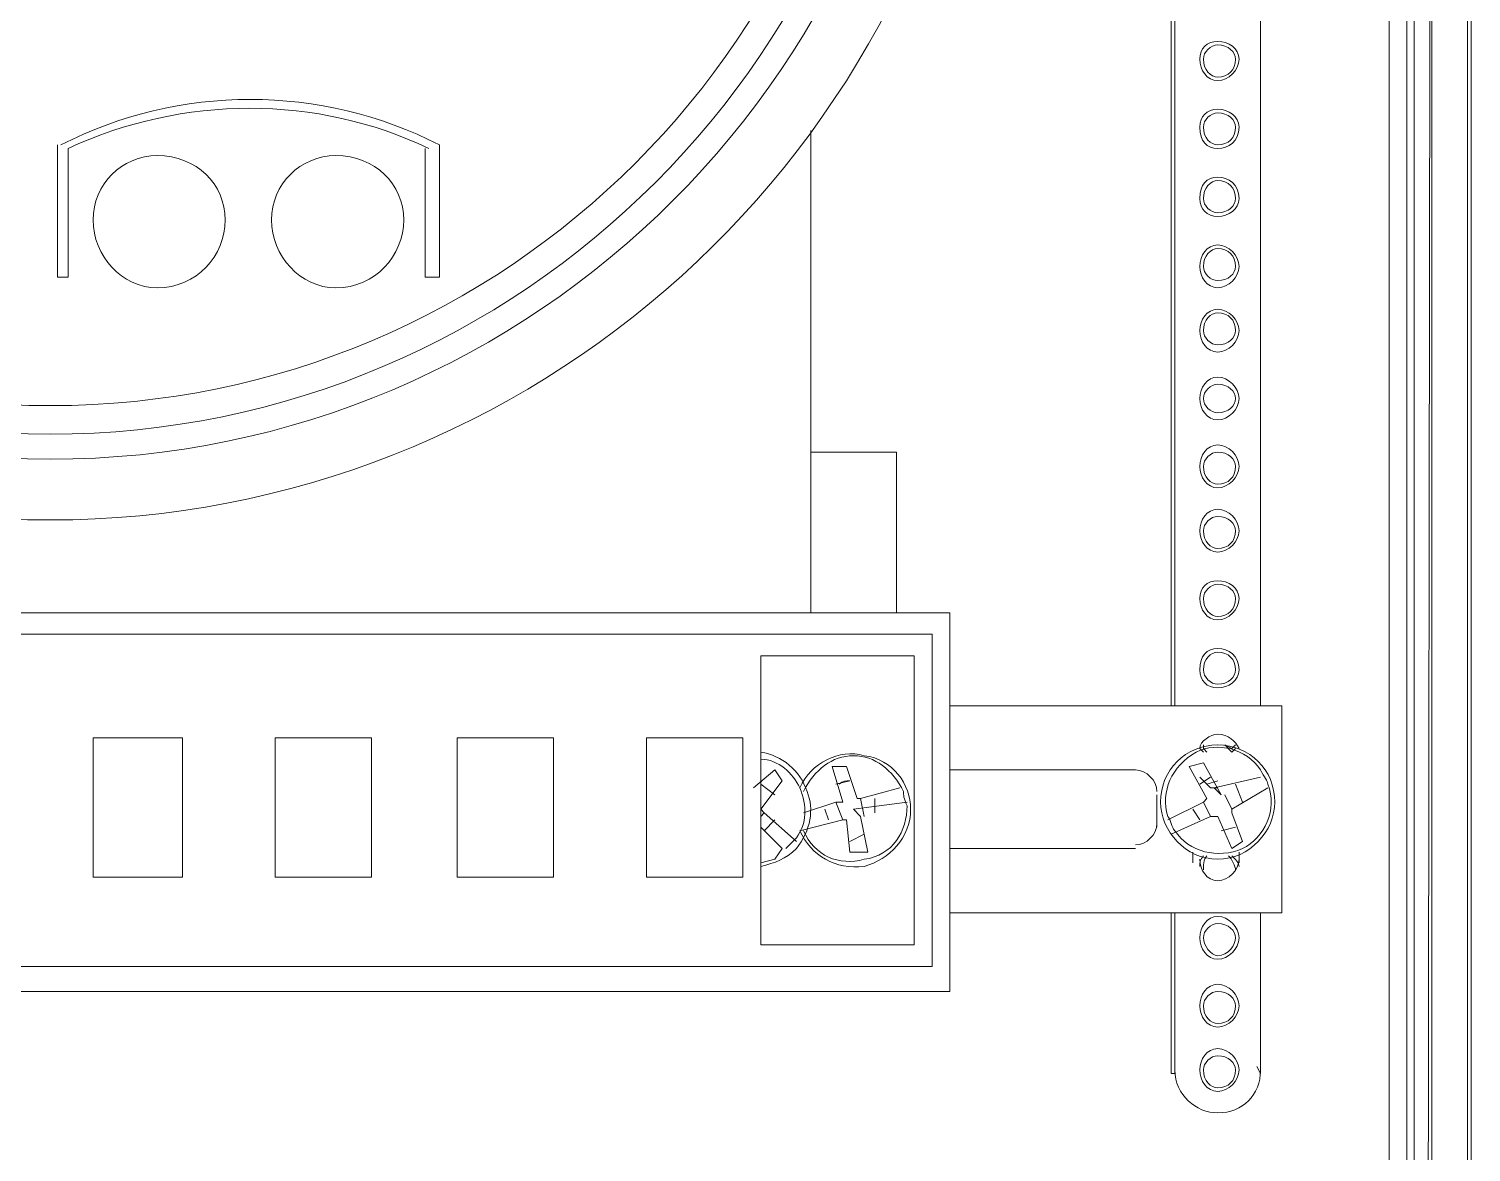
# Model space of a CAD drawing. Header units: metres. Extents: x 2999 to 3164, y 1641 to 1678.
# Drawn here: x 3003.547 to 3004.174, y 1651.339 to 1651.827 of the extents above; entities that cross this region are included whole.
import ezdxf

# ---------------------------------------------------------------- set-up
doc = ezdxf.new("R2010")
doc.units = ezdxf.units.M

msp = doc.modelspace()

# ---------------------------------------------------------------- linework, layer by layer
at = {"color": 7, "linetype": 'Continuous', "lineweight": 20, "true_color": 0x000007}
for points in [[(3004.13874, 1650.87005), (3004.13874, 1652.59271), (3004.13874, 1652.59271)], [(3004.14961, 1652.45925), (3004.1465, 1652.46235), (3004.14961, 1652.59737), (3004.1465, 1652.59271), (3004.1465, 1650.87005)], [(3004.17288, 1652.5834), (3004.17288, 1650.15771), (3004.17288, 1650.15771)], [(3004.17444, 1652.57564), (3004.17444, 1650.15616), (3004.17444, 1650.15616)], [(3004.15736, 1650.21979), (3004.15426, 1650.22134), (3004.15736, 1652.46546), (3004.15426, 1652.46856)], [(3004.15736, 1650.21979), (3004.15736, 1652.46546), (3004.14961, 1652.45925), (3004.14961, 1650.21979)], [(3004.04407, 1652.19231), (3004.04407, 1651.53273), (3004.04407, 1651.53273)], [(3004.04562, 1652.19231), (3004.04562, 1651.53273), (3004.04562, 1651.53273)], [(3004.08287, 1651.53273), (3004.08287, 1652.19231), (3004.08287, 1652.19231)], [(3004.08287, 1651.53273), (3004.08287, 1652.19231), (3004.08287, 1652.19231)], [(3003.88733, 1651.7826), (3003.88733, 1651.57309), (3003.88733, 1651.57309)], [(3003.56452, 1651.77484), (3003.56452, 1651.71897), (3003.55987, 1651.71897), (3003.55987, 1651.77639)], [(3003.72592, 1651.77639), (3003.72592, 1651.71897), (3003.71972, 1651.71897)], [(3003.71972, 1651.71897), (3003.71972, 1651.77484), (3003.71972, 1651.77484)], [(3003.88733, 1651.64292), (3003.92457, 1651.64292), (3003.92457, 1651.57309)], [(3003.15946, 1651.57309), (3003.94785, 1651.57309), (3003.94785, 1651.57309)], [(3003.94785, 1651.57309), (3003.94785, 1651.40858), (3003.94785, 1651.40858)], [(3003.94009, 1651.56377), (3003.17033, 1651.56377), (3003.17033, 1651.56377)], [(3003.94009, 1651.41944), (3003.94009, 1651.56377), (3003.94009, 1651.56377)], [(3003.8656, 1651.42875), (3003.8656, 1651.55446), (3003.8656, 1651.55446)], [(3003.8656, 1651.55446), (3003.93233, 1651.55446), (3003.93233, 1651.55446)], [(3003.93233, 1651.55446), (3003.93233, 1651.42875), (3003.93233, 1651.42875)], [(3004.09218, 1651.53273), (3003.94785, 1651.53273), (3003.94785, 1651.53273)], [(3004.09218, 1651.44272), (3004.09218, 1651.53273), (3004.09218, 1651.53273)], [(3003.57538, 1651.45824), (3003.57538, 1651.51877), (3003.57538, 1651.51877)], [(3003.57538, 1651.51877), (3003.61418, 1651.51877), (3003.61418, 1651.51877)], [(3003.61418, 1651.51877), (3003.61418, 1651.45824), (3003.61418, 1651.45824)], [(3003.65453, 1651.45824), (3003.65453, 1651.51877), (3003.65453, 1651.51877)], [(3003.65453, 1651.51877), (3003.69644, 1651.51877), (3003.69644, 1651.51877)], [(3003.69644, 1651.51877), (3003.69644, 1651.45824), (3003.69644, 1651.45824)], [(3003.77559, 1651.45824), (3003.73368, 1651.45824), (3003.73368, 1651.51877), (3003.77559, 1651.51877)], [(3003.77559, 1651.51877), (3003.77559, 1651.45824), (3003.77559, 1651.45824)], [(3003.81594, 1651.45824), (3003.81594, 1651.51877), (3003.85784, 1651.51877)], [(3003.85784, 1651.51877), (3003.85784, 1651.45824), (3003.85784, 1651.45824)], [(3004.05804, 1651.51566), (3004.05804, 1651.51411), (3004.05959, 1651.51256)], [(3004.07201, 1651.51411), (3004.07046, 1651.51256), (3004.06735, 1651.51566), (3004.07046, 1651.51411), (3004.07201, 1651.51566)], [(3004.04252, 1651.48307), (3004.05804, 1651.49083), (3004.05959, 1651.49238), (3004.05183, 1651.50635), (3004.05804, 1651.5079), (3004.0658, 1651.49394), (3004.0627, 1651.49704), (3004.08287, 1651.5017)], [(3004.05649, 1651.51411), (3004.05804, 1651.51256), (3004.05804, 1651.51256)], [(3003.86249, 1651.49704), (3003.87181, 1651.5048), (3003.87491, 1651.50014), (3003.8656, 1651.48773), (3003.86715, 1651.48618), (3003.88112, 1651.47376)], [(3003.92612, 1651.49704), (3003.90905, 1651.49238), (3003.9075, 1651.49238), (3003.90285, 1651.50635), (3003.89664, 1651.50635), (3003.90129, 1651.49083), (3003.89819, 1651.49083), (3003.88422, 1651.48618)], [(3004.02855, 1651.5048), (3003.94785, 1651.5048), (3003.94785, 1651.5048)], [(3004.06114, 1651.5017), (3004.05649, 1651.49859), (3004.05649, 1651.49859)], [(3004.05959, 1651.49859), (3004.05649, 1651.5017), (3004.05649, 1651.5017)], [(3003.87181, 1651.49394), (3003.8656, 1651.49859), (3003.8656, 1651.49859)], [(3003.9044, 1651.50014), (3003.89819, 1651.49859), (3003.89819, 1651.49859)], [(3004.06425, 1651.50014), (3004.05959, 1651.49859), (3004.05959, 1651.49859)], [(3004.06425, 1651.49704), (3004.06114, 1651.49704), (3004.05959, 1651.49859), (3004.06425, 1651.50014)], [(3004.06114, 1651.48462), (3004.06425, 1651.48462), (3004.07046, 1651.47066), (3004.07511, 1651.47376), (3004.07046, 1651.48618), (3004.07046, 1651.48773), (3004.08598, 1651.49704)], [(3004.07201, 1651.49859), (3004.07511, 1651.49083), (3004.07511, 1651.49083)], [(3003.89819, 1651.49083), (3003.90129, 1651.48307), (3003.90129, 1651.48307)], [(3003.91216, 1651.46911), (3003.90905, 1651.48462), (3003.90595, 1651.48773), (3003.92923, 1651.49083)], [(3003.91061, 1651.48462), (3003.90905, 1651.49238), (3003.90905, 1651.49238)], [(3003.91526, 1651.49238), (3003.91526, 1651.48618), (3003.91526, 1651.48618)], [(3004.03786, 1651.47997), (3004.03786, 1651.49394), (3004.03786, 1651.49394)], [(3004.05804, 1651.49083), (3004.06114, 1651.48462), (3004.06114, 1651.48462)], [(3004.07046, 1651.48773), (3004.06735, 1651.49394), (3004.06735, 1651.49394)], [(3003.8656, 1651.48462), (3003.86715, 1651.48618), (3003.86715, 1651.48618)], [(3003.87181, 1651.48307), (3003.86715, 1651.47842), (3003.86715, 1651.47842)], [(3003.91216, 1651.46911), (3003.9044, 1651.46911), (3003.90285, 1651.48307), (3003.90129, 1651.48307), (3003.88267, 1651.47842)], [(3003.89509, 1651.48307), (3003.89353, 1651.48773), (3003.89353, 1651.48773)], [(3004.04407, 1651.47686), (3004.06114, 1651.48462), (3004.06114, 1651.48462)], [(3004.05649, 1651.48307), (3004.05338, 1651.48773), (3004.05338, 1651.48773)], [(3003.8656, 1651.47997), (3003.87491, 1651.47066), (3003.87491, 1651.47066)], [(3003.9044, 1651.47376), (3003.91061, 1651.47686), (3003.91061, 1651.47686)], [(3004.0658, 1651.47842), (3004.07201, 1651.47997), (3004.07201, 1651.47997)], [(3003.8656, 1651.46445), (3003.87181, 1651.466), (3003.87491, 1651.47066)], [(3003.94785, 1651.47066), (3004.02855, 1651.47066), (3004.02855, 1651.47066)], [(3004.05338, 1651.46911), (3004.05338, 1651.46445), (3004.05338, 1651.46445)], [(3004.07356, 1651.46445), (3004.07356, 1651.46911), (3004.07356, 1651.46911)], [(3003.61418, 1651.45824), (3003.57538, 1651.45824), (3003.57538, 1651.45824)], [(3003.69644, 1651.45824), (3003.65453, 1651.45824), (3003.65453, 1651.45824)], [(3003.85784, 1651.45824), (3003.81594, 1651.45824), (3003.81594, 1651.45824)], [(3003.94785, 1651.44272), (3004.09218, 1651.44272), (3004.09218, 1651.44272)], [(3004.04562, 1651.44272), (3004.04562, 1651.37288), (3004.04407, 1651.37288)], [(3004.04407, 1651.44272), (3004.04407, 1651.37288), (3004.04407, 1651.37288)], [(3004.08287, 1651.44272), (3004.08287, 1651.37288), (3004.08132, 1651.37599)], [(3004.08287, 1651.37288), (3004.08287, 1651.44272), (3004.08287, 1651.44272)], [(3003.93233, 1651.42875), (3003.8656, 1651.42875), (3003.8656, 1651.42875)], [(3003.17033, 1651.41944), (3003.94009, 1651.41944), (3003.94009, 1651.41944)], [(3003.94785, 1651.40858), (3003.15946, 1651.40858), (3003.15946, 1651.40858)]]:
    msp.add_lwpolyline(points, dxfattribs=at)
for points, knots in [([(3003.47296, 1652.4251), (3003.26655, 1652.3832), (3003.12687, 1652.19076), (3003.1486, 1651.9828), (3003.1486, 1651.9828), (3003.16877, 1651.77329), (3003.3457, 1651.61344), (3003.55676, 1651.61344), (3003.55676, 1651.61344), (3003.76627, 1651.61344), (3003.9432, 1651.77329), (3003.96492, 1651.9828), (3003.96492, 1651.9828), (3003.9851, 1652.19076), (3003.84542, 1652.3832), (3003.63901, 1652.4251)], [0, 0, 0, 0, 0.0625, 0.0625, 0.0625, 0.062501, 0.125, 0.125, 0.125, 0.125001, 0.1875, 0.1875, 0.1875, 0.187501, 1, 1, 1, 1]), ([(3003.94009, 1652.02315), (3003.94009, 1652.23577), (3003.76783, 1652.40803), (3003.55676, 1652.40803), (3003.55676, 1652.40803), (3003.34414, 1652.40803), (3003.17188, 1652.23577), (3003.17188, 1652.02315), (3003.17188, 1652.02315), (3003.17188, 1651.81209), (3003.34414, 1651.63982), (3003.55676, 1651.63982), (3003.55676, 1651.63982), (3003.76783, 1651.63982), (3003.94009, 1651.81209), (3003.94009, 1652.02315)], [0, 0, 0, 0, 0.0625, 0.0625, 0.0625, 0.062501, 0.125, 0.125, 0.125, 0.125001, 0.1875, 0.1875, 0.1875, 0.187501, 1, 1, 1, 1]), ([(3003.92923, 1652.02315), (3003.92923, 1652.22956), (3003.76162, 1652.39562), (3003.55676, 1652.39562), (3003.55676, 1652.39562), (3003.35035, 1652.39562), (3003.18429, 1652.22956), (3003.18429, 1652.02315), (3003.18429, 1652.02315), (3003.18429, 1651.81829), (3003.35035, 1651.65068), (3003.55676, 1651.65068), (3003.55676, 1651.65068), (3003.76162, 1651.65068), (3003.92923, 1651.81829), (3003.92923, 1652.02315)], [0, 0, 0, 0, 0.0625, 0.0625, 0.0625, 0.062501, 0.125, 0.125, 0.125, 0.125001, 0.1875, 0.1875, 0.1875, 0.187501, 1, 1, 1, 1]), ([(3003.91681, 1652.02315), (3003.91681, 1652.22335), (3003.75541, 1652.38475), (3003.55676, 1652.38475), (3003.55676, 1652.38475), (3003.35656, 1652.38475), (3003.19516, 1652.22335), (3003.19516, 1652.02315), (3003.19516, 1652.02315), (3003.19516, 1651.8245), (3003.35656, 1651.6631), (3003.55676, 1651.6631), (3003.55676, 1651.6631), (3003.75541, 1651.6631), (3003.91681, 1651.8245), (3003.91681, 1652.02315)], [0, 0, 0, 0, 0.0625, 0.0625, 0.0625, 0.062501, 0.125, 0.125, 0.125, 0.125001, 0.1875, 0.1875, 0.1875, 0.187501, 1, 1, 1, 1]), ([(3004.07356, 1651.81364), (3004.07356, 1651.81829), (3004.0689, 1651.8214), (3004.06425, 1651.8214), (3004.06425, 1651.8214), (3004.05959, 1651.8214), (3004.05649, 1651.81829), (3004.05649, 1651.81364), (3004.05649, 1651.81364), (3004.05649, 1651.80898), (3004.05959, 1651.80433), (3004.06425, 1651.80433), (3004.06425, 1651.80433), (3004.0689, 1651.80433), (3004.07356, 1651.80898), (3004.07356, 1651.81364)], [0, 0, 0, 0, 0.0625, 0.0625, 0.0625, 0.062501, 0.125, 0.125, 0.125, 0.125001, 0.1875, 0.1875, 0.1875, 0.187501, 1, 1, 1, 1]), ([(3004.07201, 1651.81364), (3004.07201, 1651.81674), (3004.0689, 1651.81985), (3004.06425, 1651.81985), (3004.06425, 1651.81985), (3004.06114, 1651.81985), (3004.05804, 1651.81674), (3004.05804, 1651.81364), (3004.05804, 1651.81364), (3004.05804, 1651.80898), (3004.06114, 1651.80588), (3004.06425, 1651.80588), (3004.06425, 1651.80588), (3004.0689, 1651.80588), (3004.07201, 1651.80898), (3004.07201, 1651.81364)], [0, 0, 0, 0, 0.0625, 0.0625, 0.0625, 0.062501, 0.125, 0.125, 0.125, 0.125001, 0.1875, 0.1875, 0.1875, 0.187501, 1, 1, 1, 1]), ([(3004.07356, 1651.78415), (3004.07356, 1651.78881), (3004.0689, 1651.79191), (3004.06425, 1651.79191), (3004.06425, 1651.79191), (3004.05959, 1651.79191), (3004.05649, 1651.78881), (3004.05649, 1651.78415), (3004.05649, 1651.78415), (3004.05649, 1651.77794), (3004.05959, 1651.77484), (3004.06425, 1651.77484), (3004.06425, 1651.77484), (3004.0689, 1651.77484), (3004.07356, 1651.77794), (3004.07356, 1651.78415)], [0, 0, 0, 0, 0.0625, 0.0625, 0.0625, 0.062501, 0.125, 0.125, 0.125, 0.125001, 0.1875, 0.1875, 0.1875, 0.187501, 1, 1, 1, 1]), ([(3004.07201, 1651.78415), (3004.07201, 1651.78725), (3004.0689, 1651.79036), (3004.06425, 1651.79036), (3004.06425, 1651.79036), (3004.06114, 1651.79036), (3004.05804, 1651.78725), (3004.05804, 1651.78415), (3004.05804, 1651.78415), (3004.05804, 1651.77949), (3004.06114, 1651.77639), (3004.06425, 1651.77639), (3004.06425, 1651.77639), (3004.0689, 1651.77639), (3004.07201, 1651.77949), (3004.07201, 1651.78415)], [0, 0, 0, 0, 0.0625, 0.0625, 0.0625, 0.062501, 0.125, 0.125, 0.125, 0.125001, 0.1875, 0.1875, 0.1875, 0.187501, 1, 1, 1, 1]), ([(3003.63281, 1651.7438), (3003.63281, 1651.75932), (3003.62039, 1651.77173), (3003.60332, 1651.77173), (3003.60332, 1651.77173), (3003.5878, 1651.77173), (3003.57538, 1651.75932), (3003.57538, 1651.7438), (3003.57538, 1651.7438), (3003.57538, 1651.72828), (3003.5878, 1651.71431), (3003.60332, 1651.71431), (3003.60332, 1651.71431), (3003.62039, 1651.71431), (3003.63281, 1651.72828), (3003.63281, 1651.7438)], [0, 0, 0, 0, 0.0625, 0.0625, 0.0625, 0.062501, 0.125, 0.125, 0.125, 0.125001, 0.1875, 0.1875, 0.1875, 0.187501, 1, 1, 1, 1]), ([(3003.7104, 1651.7438), (3003.7104, 1651.75932), (3003.69799, 1651.77173), (3003.68092, 1651.77173), (3003.68092, 1651.77173), (3003.6654, 1651.77173), (3003.65298, 1651.75932), (3003.65298, 1651.7438), (3003.65298, 1651.7438), (3003.65298, 1651.72828), (3003.6654, 1651.71431), (3003.68092, 1651.71431), (3003.68092, 1651.71431), (3003.69799, 1651.71431), (3003.7104, 1651.72828), (3003.7104, 1651.7438)], [0, 0, 0, 0, 0.0625, 0.0625, 0.0625, 0.062501, 0.125, 0.125, 0.125, 0.125001, 0.1875, 0.1875, 0.1875, 0.187501, 1, 1, 1, 1]), ([(3004.07356, 1651.75311), (3004.07356, 1651.75932), (3004.0689, 1651.76242), (3004.06425, 1651.76242), (3004.06425, 1651.76242), (3004.05959, 1651.76242), (3004.05649, 1651.75932), (3004.05649, 1651.75311), (3004.05649, 1651.75311), (3004.05649, 1651.74846), (3004.05959, 1651.74535), (3004.06425, 1651.74535), (3004.06425, 1651.74535), (3004.0689, 1651.74535), (3004.07356, 1651.74846), (3004.07356, 1651.75311)], [0, 0, 0, 0, 0.0625, 0.0625, 0.0625, 0.062501, 0.125, 0.125, 0.125, 0.125001, 0.1875, 0.1875, 0.1875, 0.187501, 1, 1, 1, 1]), ([(3004.07201, 1651.75311), (3004.07201, 1651.75777), (3004.0689, 1651.76087), (3004.06425, 1651.76087), (3004.06425, 1651.76087), (3004.06114, 1651.76087), (3004.05804, 1651.75777), (3004.05804, 1651.75311), (3004.05804, 1651.75311), (3004.05804, 1651.75001), (3004.06114, 1651.7469), (3004.06425, 1651.7469), (3004.06425, 1651.7469), (3004.0689, 1651.7469), (3004.07201, 1651.75001), (3004.07201, 1651.75311)], [0, 0, 0, 0, 0.0625, 0.0625, 0.0625, 0.062501, 0.125, 0.125, 0.125, 0.125001, 0.1875, 0.1875, 0.1875, 0.187501, 1, 1, 1, 1]), ([(3004.07356, 1651.72362), (3004.07356, 1651.72828), (3004.0689, 1651.73294), (3004.06425, 1651.73294), (3004.06425, 1651.73294), (3004.05959, 1651.73294), (3004.05649, 1651.72828), (3004.05649, 1651.72362), (3004.05649, 1651.72362), (3004.05649, 1651.71897), (3004.05959, 1651.71431), (3004.06425, 1651.71431), (3004.06425, 1651.71431), (3004.0689, 1651.71431), (3004.07356, 1651.71897), (3004.07356, 1651.72362)], [0, 0, 0, 0, 0.0625, 0.0625, 0.0625, 0.062501, 0.125, 0.125, 0.125, 0.125001, 0.1875, 0.1875, 0.1875, 0.187501, 1, 1, 1, 1]), ([(3004.07201, 1651.72362), (3004.07201, 1651.72828), (3004.0689, 1651.73138), (3004.06425, 1651.73138), (3004.06425, 1651.73138), (3004.06114, 1651.73138), (3004.05804, 1651.72828), (3004.05804, 1651.72362), (3004.05804, 1651.72362), (3004.05804, 1651.72052), (3004.06114, 1651.71742), (3004.06425, 1651.71742), (3004.06425, 1651.71742), (3004.0689, 1651.71742), (3004.07201, 1651.72052), (3004.07201, 1651.72362)], [0, 0, 0, 0, 0.0625, 0.0625, 0.0625, 0.062501, 0.125, 0.125, 0.125, 0.125001, 0.1875, 0.1875, 0.1875, 0.187501, 1, 1, 1, 1]), ([(3004.07356, 1651.69569), (3004.07356, 1651.70035), (3004.0689, 1651.705), (3004.06425, 1651.705), (3004.06425, 1651.705), (3004.05959, 1651.705), (3004.05649, 1651.70035), (3004.05649, 1651.69569), (3004.05649, 1651.69569), (3004.05649, 1651.69103), (3004.05959, 1651.68638), (3004.06425, 1651.68638), (3004.06425, 1651.68638), (3004.0689, 1651.68638), (3004.07356, 1651.69103), (3004.07356, 1651.69569)], [0, 0, 0, 0, 0.0625, 0.0625, 0.0625, 0.062501, 0.125, 0.125, 0.125, 0.125001, 0.1875, 0.1875, 0.1875, 0.187501, 1, 1, 1, 1]), ([(3004.07201, 1651.69569), (3004.07201, 1651.70035), (3004.0689, 1651.70345), (3004.06425, 1651.70345), (3004.06425, 1651.70345), (3004.06114, 1651.70345), (3004.05804, 1651.70035), (3004.05804, 1651.69569), (3004.05804, 1651.69569), (3004.05804, 1651.69259), (3004.06114, 1651.68948), (3004.06425, 1651.68948), (3004.06425, 1651.68948), (3004.0689, 1651.68948), (3004.07201, 1651.69259), (3004.07201, 1651.69569)], [0, 0, 0, 0, 0.0625, 0.0625, 0.0625, 0.062501, 0.125, 0.125, 0.125, 0.125001, 0.1875, 0.1875, 0.1875, 0.187501, 1, 1, 1, 1]), ([(3004.07356, 1651.6662), (3004.07356, 1651.67086), (3004.0689, 1651.67551), (3004.06425, 1651.67551), (3004.06425, 1651.67551), (3004.05959, 1651.67551), (3004.05649, 1651.67086), (3004.05649, 1651.6662), (3004.05649, 1651.6662), (3004.05649, 1651.66155), (3004.05959, 1651.65689), (3004.06425, 1651.65689), (3004.06425, 1651.65689), (3004.0689, 1651.65689), (3004.07356, 1651.66155), (3004.07356, 1651.6662)], [0, 0, 0, 0, 0.0625, 0.0625, 0.0625, 0.062501, 0.125, 0.125, 0.125, 0.125001, 0.1875, 0.1875, 0.1875, 0.187501, 1, 1, 1, 1]), ([(3004.07201, 1651.6662), (3004.07201, 1651.66931), (3004.0689, 1651.67241), (3004.06425, 1651.67241), (3004.06425, 1651.67241), (3004.06114, 1651.67241), (3004.05804, 1651.66931), (3004.05804, 1651.6662), (3004.05804, 1651.6662), (3004.05804, 1651.6631), (3004.06114, 1651.65999), (3004.06425, 1651.65999), (3004.06425, 1651.65999), (3004.0689, 1651.65999), (3004.07201, 1651.6631), (3004.07201, 1651.6662)], [0, 0, 0, 0, 0.0625, 0.0625, 0.0625, 0.062501, 0.125, 0.125, 0.125, 0.125001, 0.1875, 0.1875, 0.1875, 0.187501, 1, 1, 1, 1]), ([(3004.07356, 1651.63672), (3004.07356, 1651.64137), (3004.0689, 1651.64603), (3004.06425, 1651.64603), (3004.06425, 1651.64603), (3004.05959, 1651.64603), (3004.05649, 1651.64137), (3004.05649, 1651.63672), (3004.05649, 1651.63672), (3004.05649, 1651.63206), (3004.05959, 1651.6274), (3004.06425, 1651.6274), (3004.06425, 1651.6274), (3004.0689, 1651.6274), (3004.07356, 1651.63206), (3004.07356, 1651.63672)], [0, 0, 0, 0, 0.0625, 0.0625, 0.0625, 0.062501, 0.125, 0.125, 0.125, 0.125001, 0.1875, 0.1875, 0.1875, 0.187501, 1, 1, 1, 1]), ([(3004.07201, 1651.63672), (3004.07201, 1651.63982), (3004.0689, 1651.64292), (3004.06425, 1651.64292), (3004.06425, 1651.64292), (3004.06114, 1651.64292), (3004.05804, 1651.63982), (3004.05804, 1651.63672), (3004.05804, 1651.63672), (3004.05804, 1651.63206), (3004.06114, 1651.62896), (3004.06425, 1651.62896), (3004.06425, 1651.62896), (3004.0689, 1651.62896), (3004.07201, 1651.63206), (3004.07201, 1651.63672)], [0, 0, 0, 0, 0.0625, 0.0625, 0.0625, 0.062501, 0.125, 0.125, 0.125, 0.125001, 0.1875, 0.1875, 0.1875, 0.187501, 1, 1, 1, 1]), ([(3004.07356, 1651.60878), (3004.07356, 1651.61344), (3004.0689, 1651.61809), (3004.06425, 1651.61809), (3004.06425, 1651.61809), (3004.05959, 1651.61809), (3004.05649, 1651.61344), (3004.05649, 1651.60878), (3004.05649, 1651.60878), (3004.05649, 1651.60412), (3004.05959, 1651.59947), (3004.06425, 1651.59947), (3004.06425, 1651.59947), (3004.0689, 1651.59947), (3004.07356, 1651.60412), (3004.07356, 1651.60878)], [0, 0, 0, 0, 0.0625, 0.0625, 0.0625, 0.062501, 0.125, 0.125, 0.125, 0.125001, 0.1875, 0.1875, 0.1875, 0.187501, 1, 1, 1, 1]), ([(3004.07201, 1651.60878), (3004.07201, 1651.61188), (3004.0689, 1651.61499), (3004.06425, 1651.61499), (3004.06425, 1651.61499), (3004.06114, 1651.61499), (3004.05804, 1651.61188), (3004.05804, 1651.60878), (3004.05804, 1651.60878), (3004.05804, 1651.60412), (3004.06114, 1651.60102), (3004.06425, 1651.60102), (3004.06425, 1651.60102), (3004.0689, 1651.60102), (3004.07201, 1651.60412), (3004.07201, 1651.60878)], [0, 0, 0, 0, 0.0625, 0.0625, 0.0625, 0.062501, 0.125, 0.125, 0.125, 0.125001, 0.1875, 0.1875, 0.1875, 0.187501, 1, 1, 1, 1]), ([(3004.07356, 1651.57929), (3004.07356, 1651.58395), (3004.0689, 1651.58705), (3004.06425, 1651.58705), (3004.06425, 1651.58705), (3004.05959, 1651.58705), (3004.05649, 1651.58395), (3004.05649, 1651.57929), (3004.05649, 1651.57929), (3004.05649, 1651.57464), (3004.05959, 1651.56998), (3004.06425, 1651.56998), (3004.06425, 1651.56998), (3004.0689, 1651.56998), (3004.07356, 1651.57464), (3004.07356, 1651.57929)], [0, 0, 0, 0, 0.0625, 0.0625, 0.0625, 0.062501, 0.125, 0.125, 0.125, 0.125001, 0.1875, 0.1875, 0.1875, 0.187501, 1, 1, 1, 1]), ([(3004.07201, 1651.57929), (3004.07201, 1651.5824), (3004.0689, 1651.5855), (3004.06425, 1651.5855), (3004.06425, 1651.5855), (3004.06114, 1651.5855), (3004.05804, 1651.5824), (3004.05804, 1651.57929), (3004.05804, 1651.57929), (3004.05804, 1651.57464), (3004.06114, 1651.57153), (3004.06425, 1651.57153), (3004.06425, 1651.57153), (3004.0689, 1651.57153), (3004.07201, 1651.57464), (3004.07201, 1651.57929)], [0, 0, 0, 0, 0.0625, 0.0625, 0.0625, 0.062501, 0.125, 0.125, 0.125, 0.125001, 0.1875, 0.1875, 0.1875, 0.187501, 1, 1, 1, 1]), ([(3004.07356, 1651.54825), (3004.07356, 1651.55446), (3004.0689, 1651.55757), (3004.06425, 1651.55757), (3004.06425, 1651.55757), (3004.05959, 1651.55757), (3004.05649, 1651.55446), (3004.05649, 1651.54825), (3004.05649, 1651.54825), (3004.05649, 1651.5436), (3004.05959, 1651.54049), (3004.06425, 1651.54049), (3004.06425, 1651.54049), (3004.0689, 1651.54049), (3004.07356, 1651.5436), (3004.07356, 1651.54825)], [0, 0, 0, 0, 0.0625, 0.0625, 0.0625, 0.062501, 0.125, 0.125, 0.125, 0.125001, 0.1875, 0.1875, 0.1875, 0.187501, 1, 1, 1, 1]), ([(3004.07201, 1651.54825), (3004.07201, 1651.55291), (3004.0689, 1651.55601), (3004.06425, 1651.55601), (3004.06425, 1651.55601), (3004.06114, 1651.55601), (3004.05804, 1651.55291), (3004.05804, 1651.54825), (3004.05804, 1651.54825), (3004.05804, 1651.54515), (3004.06114, 1651.54205), (3004.06425, 1651.54205), (3004.06425, 1651.54205), (3004.0689, 1651.54205), (3004.07201, 1651.54515), (3004.07201, 1651.54825)], [0, 0, 0, 0, 0.0625, 0.0625, 0.0625, 0.062501, 0.125, 0.125, 0.125, 0.125001, 0.1875, 0.1875, 0.1875, 0.187501, 1, 1, 1, 1]), ([(3004.08287, 1651.5048), (3004.07666, 1651.51411), (3004.06425, 1651.51722), (3004.05494, 1651.51256), (3004.05494, 1651.51256), (3004.04407, 1651.50635), (3004.03942, 1651.49549), (3004.04252, 1651.48462)], [0, 0, 0, 0, 0.125, 0.125, 0.125, 0.125001, 1, 1, 1, 1]), ([(3004.08908, 1651.49083), (3004.08908, 1651.5048), (3004.07822, 1651.51566), (3004.06425, 1651.51566), (3004.06425, 1651.51566), (3004.05028, 1651.51566), (3004.03942, 1651.5048), (3004.03942, 1651.49083), (3004.03942, 1651.49083), (3004.03942, 1651.47842), (3004.05028, 1651.466), (3004.06425, 1651.466), (3004.06425, 1651.466), (3004.07822, 1651.466), (3004.08908, 1651.47842), (3004.08908, 1651.49083)], [0, 0, 0, 0, 0.0625, 0.0625, 0.0625, 0.062501, 0.125, 0.125, 0.125, 0.125001, 0.1875, 0.1875, 0.1875, 0.187501, 1, 1, 1, 1]), ([(3004.07356, 1651.51411), (3004.07201, 1651.51722), (3004.0689, 1651.52032), (3004.06425, 1651.52032), (3004.06425, 1651.52032), (3004.06114, 1651.52032), (3004.05649, 1651.51722), (3004.05649, 1651.51411)], [0, 0, 0, 0, 0.125, 0.125, 0.125, 0.125001, 1, 1, 1, 1]), ([(3003.88112, 1651.47066), (3003.88733, 1651.47842), (3003.88888, 1651.48773), (3003.88577, 1651.49549), (3003.88577, 1651.49549), (3003.88267, 1651.5048), (3003.87491, 1651.51101), (3003.8656, 1651.51256)], [0, 0, 0, 0, 0.125, 0.125, 0.125, 0.125001, 1, 1, 1, 1]), ([(3003.88112, 1651.47531), (3003.88577, 1651.48152), (3003.88577, 1651.48928), (3003.88267, 1651.49704), (3003.88267, 1651.49704), (3003.87957, 1651.50325), (3003.87336, 1651.50946), (3003.8656, 1651.50946)], [0, 0, 0, 0, 0.125, 0.125, 0.125, 0.125001, 1, 1, 1, 1]), ([(3003.88267, 1651.47842), (3003.88733, 1651.46755), (3003.89819, 1651.46135), (3003.91061, 1651.4629), (3003.91061, 1651.4629), (3003.92147, 1651.466), (3003.93078, 1651.47531), (3003.93078, 1651.48773), (3003.93078, 1651.48773), (3003.93078, 1651.49859), (3003.92302, 1651.50946), (3003.91061, 1651.51101), (3003.91061, 1651.51101), (3003.89974, 1651.51411), (3003.88733, 1651.5079), (3003.88267, 1651.49704)], [0, 0, 0, 0, 0.0625, 0.0625, 0.0625, 0.062501, 0.125, 0.125, 0.125, 0.125001, 0.1875, 0.1875, 0.1875, 0.187501, 1, 1, 1, 1]), ([(3003.92768, 1651.49549), (3003.92302, 1651.5048), (3003.91526, 1651.51101), (3003.90595, 1651.51101), (3003.90595, 1651.51101), (3003.89664, 1651.51101), (3003.88888, 1651.5048), (3003.88422, 1651.49549)], [0, 0, 0, 0, 0.125, 0.125, 0.125, 0.125001, 1, 1, 1, 1]), ([(3004.04562, 1651.47842), (3004.05183, 1651.46911), (3004.06425, 1651.466), (3004.07511, 1651.47066), (3004.07511, 1651.47066), (3004.08442, 1651.47531), (3004.09063, 1651.48773), (3004.08598, 1651.49859)], [0, 0, 0, 0, 0.125, 0.125, 0.125, 0.125001, 1, 1, 1, 1]), ([(3003.88422, 1651.47842), (3003.88888, 1651.46755), (3003.89974, 1651.4629), (3003.91061, 1651.466), (3003.91061, 1651.466), (3003.92302, 1651.46755), (3003.92923, 1651.47842), (3003.92923, 1651.48928)], [0, 0, 0, 0, 0.125, 0.125, 0.125, 0.125001, 1, 1, 1, 1]), ([(3004.05649, 1651.466), (3004.05649, 1651.46135), (3004.05959, 1651.45669), (3004.06425, 1651.45669), (3004.06425, 1651.45669), (3004.0689, 1651.45669), (3004.07356, 1651.46135), (3004.07356, 1651.466)], [0, 0, 0, 0, 0.125, 0.125, 0.125, 0.125001, 1, 1, 1, 1]), ([(3004.07356, 1651.43186), (3004.07356, 1651.43651), (3004.0689, 1651.44117), (3004.06425, 1651.44117), (3004.06425, 1651.44117), (3004.05959, 1651.44117), (3004.05649, 1651.43651), (3004.05649, 1651.43186), (3004.05649, 1651.43186), (3004.05649, 1651.4272), (3004.05959, 1651.42255), (3004.06425, 1651.42255), (3004.06425, 1651.42255), (3004.0689, 1651.42255), (3004.07356, 1651.4272), (3004.07356, 1651.43186)], [0, 0, 0, 0, 0.0625, 0.0625, 0.0625, 0.062501, 0.125, 0.125, 0.125, 0.125001, 0.1875, 0.1875, 0.1875, 0.187501, 1, 1, 1, 1]), ([(3004.07201, 1651.43186), (3004.07201, 1651.43496), (3004.0689, 1651.43807), (3004.06425, 1651.43807), (3004.06425, 1651.43807), (3004.06114, 1651.43807), (3004.05804, 1651.43496), (3004.05804, 1651.43186), (3004.05804, 1651.43186), (3004.05804, 1651.42875), (3004.06114, 1651.4241), (3004.06425, 1651.4241), (3004.06425, 1651.4241), (3004.0689, 1651.4241), (3004.07201, 1651.42875), (3004.07201, 1651.43186)], [0, 0, 0, 0, 0.0625, 0.0625, 0.0625, 0.062501, 0.125, 0.125, 0.125, 0.125001, 0.1875, 0.1875, 0.1875, 0.187501, 1, 1, 1, 1]), ([(3004.07356, 1651.40237), (3004.07356, 1651.40703), (3004.0689, 1651.41168), (3004.06425, 1651.41168), (3004.06425, 1651.41168), (3004.05959, 1651.41168), (3004.05649, 1651.40703), (3004.05649, 1651.40237), (3004.05649, 1651.40237), (3004.05649, 1651.39772), (3004.05959, 1651.39306), (3004.06425, 1651.39306), (3004.06425, 1651.39306), (3004.0689, 1651.39306), (3004.07356, 1651.39772), (3004.07356, 1651.40237)], [0, 0, 0, 0, 0.0625, 0.0625, 0.0625, 0.062501, 0.125, 0.125, 0.125, 0.125001, 0.1875, 0.1875, 0.1875, 0.187501, 1, 1, 1, 1]), ([(3004.07201, 1651.40237), (3004.07201, 1651.40548), (3004.0689, 1651.40858), (3004.06425, 1651.40858), (3004.06425, 1651.40858), (3004.06114, 1651.40858), (3004.05804, 1651.40548), (3004.05804, 1651.40237), (3004.05804, 1651.40237), (3004.05804, 1651.39772), (3004.06114, 1651.39461), (3004.06425, 1651.39461), (3004.06425, 1651.39461), (3004.0689, 1651.39461), (3004.07201, 1651.39772), (3004.07201, 1651.40237)], [0, 0, 0, 0, 0.0625, 0.0625, 0.0625, 0.062501, 0.125, 0.125, 0.125, 0.125001, 0.1875, 0.1875, 0.1875, 0.187501, 1, 1, 1, 1]), ([(3004.07356, 1651.37444), (3004.07356, 1651.37909), (3004.0689, 1651.38375), (3004.06425, 1651.38375), (3004.06425, 1651.38375), (3004.05959, 1651.38375), (3004.05649, 1651.37909), (3004.05649, 1651.37444), (3004.05649, 1651.37444), (3004.05649, 1651.36978), (3004.05959, 1651.36512), (3004.06425, 1651.36512), (3004.06425, 1651.36512), (3004.0689, 1651.36512), (3004.07356, 1651.36978), (3004.07356, 1651.37444)], [0, 0, 0, 0, 0.0625, 0.0625, 0.0625, 0.062501, 0.125, 0.125, 0.125, 0.125001, 0.1875, 0.1875, 0.1875, 0.187501, 1, 1, 1, 1]), ([(3004.07201, 1651.37444), (3004.07201, 1651.37754), (3004.0689, 1651.38064), (3004.06425, 1651.38064), (3004.06425, 1651.38064), (3004.06114, 1651.38064), (3004.05804, 1651.37754), (3004.05804, 1651.37444), (3004.05804, 1651.37444), (3004.05804, 1651.36978), (3004.06114, 1651.36668), (3004.06425, 1651.36668), (3004.06425, 1651.36668), (3004.0689, 1651.36668), (3004.07201, 1651.36978), (3004.07201, 1651.37444)], [0, 0, 0, 0, 0.0625, 0.0625, 0.0625, 0.062501, 0.125, 0.125, 0.125, 0.125001, 0.1875, 0.1875, 0.1875, 0.187501, 1, 1, 1, 1]), ([(3004.04562, 1651.37444), (3004.04562, 1651.36357), (3004.05494, 1651.35581), (3004.06425, 1651.35581), (3004.06425, 1651.35581), (3004.07511, 1651.35581), (3004.08287, 1651.36357), (3004.08287, 1651.37444)], [0, 0, 0, 0, 0.125, 0.125, 0.125, 0.125001, 1, 1, 1, 1]), ([(3004.04562, 1651.37444), (3004.04562, 1651.36357), (3004.05494, 1651.35581), (3004.06425, 1651.35581), (3004.06425, 1651.35581), (3004.07511, 1651.35581), (3004.08287, 1651.36357), (3004.08287, 1651.37444)], [0, 0, 0, 0, 0.125, 0.125, 0.125, 0.125001, 1, 1, 1, 1])]:
    msp.add_open_spline(points, degree=3, knots=knots, dxfattribs=at)
for points in [[(3003.72592, 1651.77639), (3003.67471, 1651.80277), (3003.61263, 1651.80277), (3003.56142, 1651.77639)], [(3003.72127, 1651.77484), (3003.67316, 1651.79812), (3003.61418, 1651.79812), (3003.56452, 1651.77484)], [(3004.03786, 1651.49549), (3004.03786, 1651.50014), (3004.03321, 1651.5048), (3004.02855, 1651.5048)], [(3004.08598, 1651.49859), (3004.08598, 1651.50014), (3004.08442, 1651.5017), (3004.08287, 1651.5048)], [(3003.9044, 1651.50014), (3003.90285, 1651.50014), (3003.90129, 1651.50014), (3003.89974, 1651.49859)], [(3003.92923, 1651.48928), (3003.92768, 1651.49238), (3003.92768, 1651.49394), (3003.92768, 1651.49549)], [(3004.04252, 1651.48462), (3004.04407, 1651.48307), (3004.04407, 1651.47997), (3004.04562, 1651.47842)], [(3004.02855, 1651.47221), (3004.03321, 1651.47221), (3004.03786, 1651.47686), (3004.03786, 1651.48152)], [(3003.8656, 1651.4629), (3003.87181, 1651.46445), (3003.87646, 1651.466), (3003.88112, 1651.47066)], [(3003.87646, 1651.47066), (3003.87801, 1651.47221), (3003.87957, 1651.47376), (3003.88112, 1651.47531)], [(3004.05804, 1651.46755), (3004.05649, 1651.466), (3004.05649, 1651.46445), (3004.05649, 1651.4629)], [(3004.05959, 1651.46755), (3004.05804, 1651.466), (3004.05804, 1651.4629), (3004.05804, 1651.46135)], [(3004.07201, 1651.46135), (3004.07201, 1651.4629), (3004.07046, 1651.466), (3004.0689, 1651.46755)], [(3004.07356, 1651.4629), (3004.07356, 1651.46445), (3004.07201, 1651.466), (3004.07046, 1651.46755)]]:
    msp.add_open_spline(points, degree=3, dxfattribs=at)

doc.saveas('drawing.dxf')
